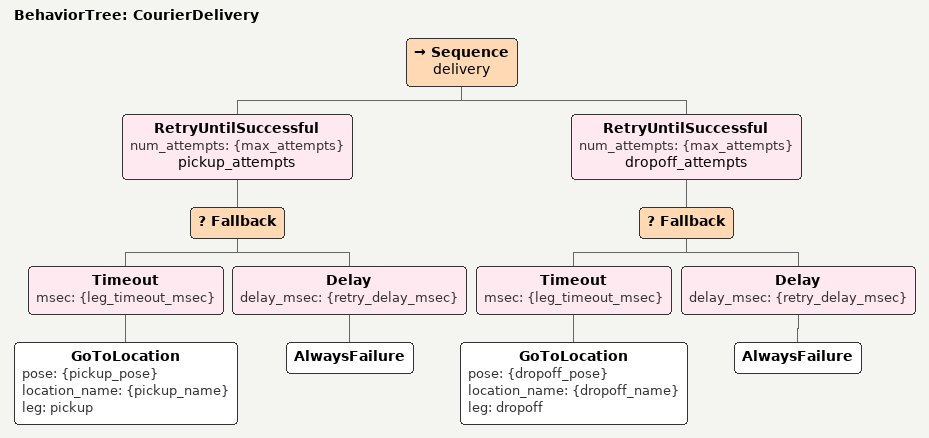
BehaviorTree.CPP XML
<?xml version="1.0"?>
<!-- The delivery mission: two legs, each retried with a timeout and a pause.
     GoToLocation is ours; every other node is a BehaviorTree.CPP built-in. -->
<root BTCPP_format="4" main_tree_to_execute="CourierDelivery">

  <BehaviorTree ID="CourierDelivery">
    <Sequence name="delivery">

      <!-- Sequence is what makes this a delivery: fail the pickup and the
           dropoff is never attempted. -->
      <RetryUntilSuccessful num_attempts="{max_attempts}" name="pickup_attempts">
        <Fallback>
          <Timeout msec="{leg_timeout_msec}">
            <GoToLocation pose="{pickup_pose}" location_name="{pickup_name}" leg="pickup"/>
          </Timeout>

          <!-- The pause belongs here, not around the attempt: wrapping
               GoToLocation would delay the first try too. -->
          <Delay delay_msec="{retry_delay_msec}">
            <AlwaysFailure/>
          </Delay>
        </Fallback>
      </RetryUntilSuccessful>

      <!-- Leg 2, identical but for the target. -->
      <RetryUntilSuccessful num_attempts="{max_attempts}" name="dropoff_attempts">
        <Fallback>
          <Timeout msec="{leg_timeout_msec}">
            <GoToLocation pose="{dropoff_pose}" location_name="{dropoff_name}" leg="dropoff"/>
          </Timeout>
          <Delay delay_msec="{retry_delay_msec}">
            <AlwaysFailure/>
          </Delay>
        </Fallback>
      </RetryUntilSuccessful>

    </Sequence>
  </BehaviorTree>

</root>
